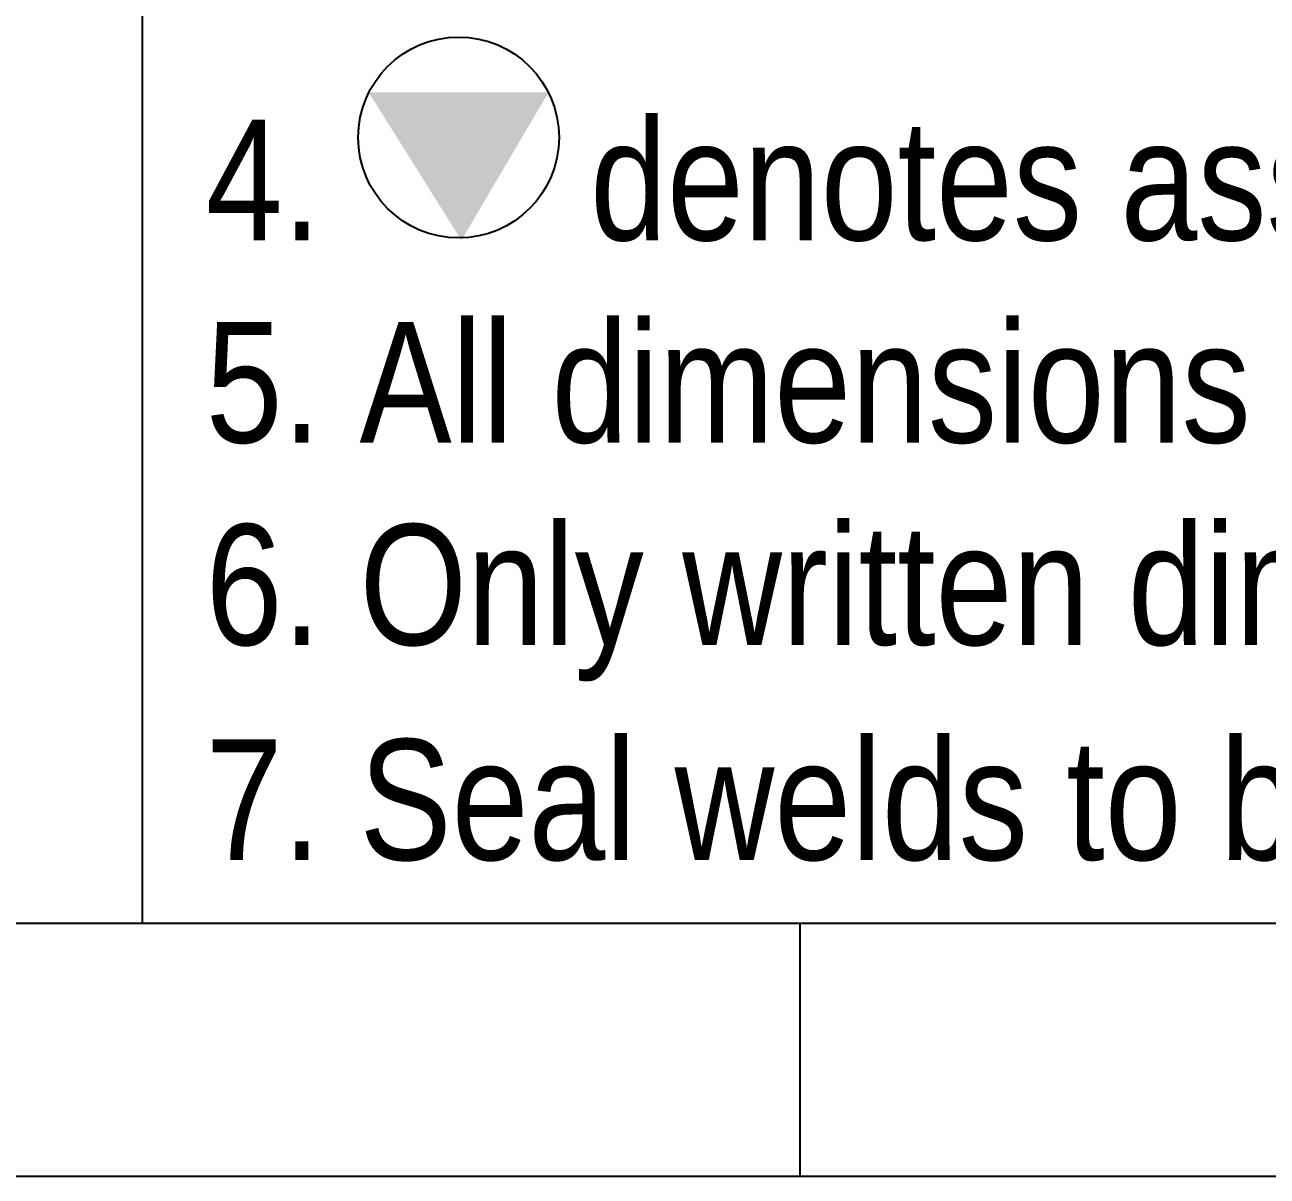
# Model space of a CAD drawing. Header units: millimetres. Extents: x 0 to 420, y 0 to 297.
# Drawn here: x 107.67 to 132.24, y 0 to 22.76 of the extents above; entities that cross this region are included whole.
import ezdxf

# ---------------------------------------------------------------- set-up
doc = ezdxf.new("R2010")
doc.units = ezdxf.units.MM
doc.styles.add('Arial Narrow', font='ARIALN.TTF', dxfattribs={"height": 0.2})

# ---------------------------------------------------------------- blocks, each defined once
blk = doc.blocks.new('Unknown-43783565-1177')
at = {"color": 5, "linetype": 'Continuous'}
for p, q in [((5, 5), (415, 5)), ((0, 0), (420, 0))]:
    blk.add_line(p, q, dxfattribs=at)
at = {"color": 7, "linetype": 'Continuous'}
blk.add_line((123, 0), (123, 5), dxfattribs=at)
blk = doc.blocks.new('0_TCM_4503_AIVD_AD_NOTE_BLOCK-43783565-2284')
at = {"linetype": 'Continuous'}
blk.add_hatch(color=7, dxfattribs=at).paths.add_polyline_path([(118.026, 21.422), (116.305, 18.5), (114.474, 21.422)])
at = {"color": 4, "linetype": 'Continuous'}
blk.add_line((110, 5), (110, 90), dxfattribs=at)
at = {"color": 7, "linetype": 'Continuous'}
blk.add_circle((116.25, 20.532), 1.985, dxfattribs=at)
at = {"color": 7, "linetype": 'Continuous', "style": 'Arial Narrow'}
for s, p in [('4.       denotes assembly orientation mark', (111.25, 18.5)), ('5. All dimensions and coordinates are in millimeters, elevations in meters', (111.25, 14.5)), ('6. Only written dimension shall be followed, drawing shall not be scaled off', (111.25, 10.5)), ('7. Seal welds to be provided as per document 4503-XI-SW-T0000001', (111.25, 6.25))]:
    blk.add_text(s, height=2.38607, dxfattribs=at).set_placement(p)

msp = doc.modelspace()

# ---------------------------------------------------------------- block references
for name in ['Unknown-43783565-1177', '0_TCM_4503_AIVD_AD_NOTE_BLOCK-43783565-2284']:
    msp.add_blockref(name, (0, 0))

doc.saveas('drawing.dxf')
